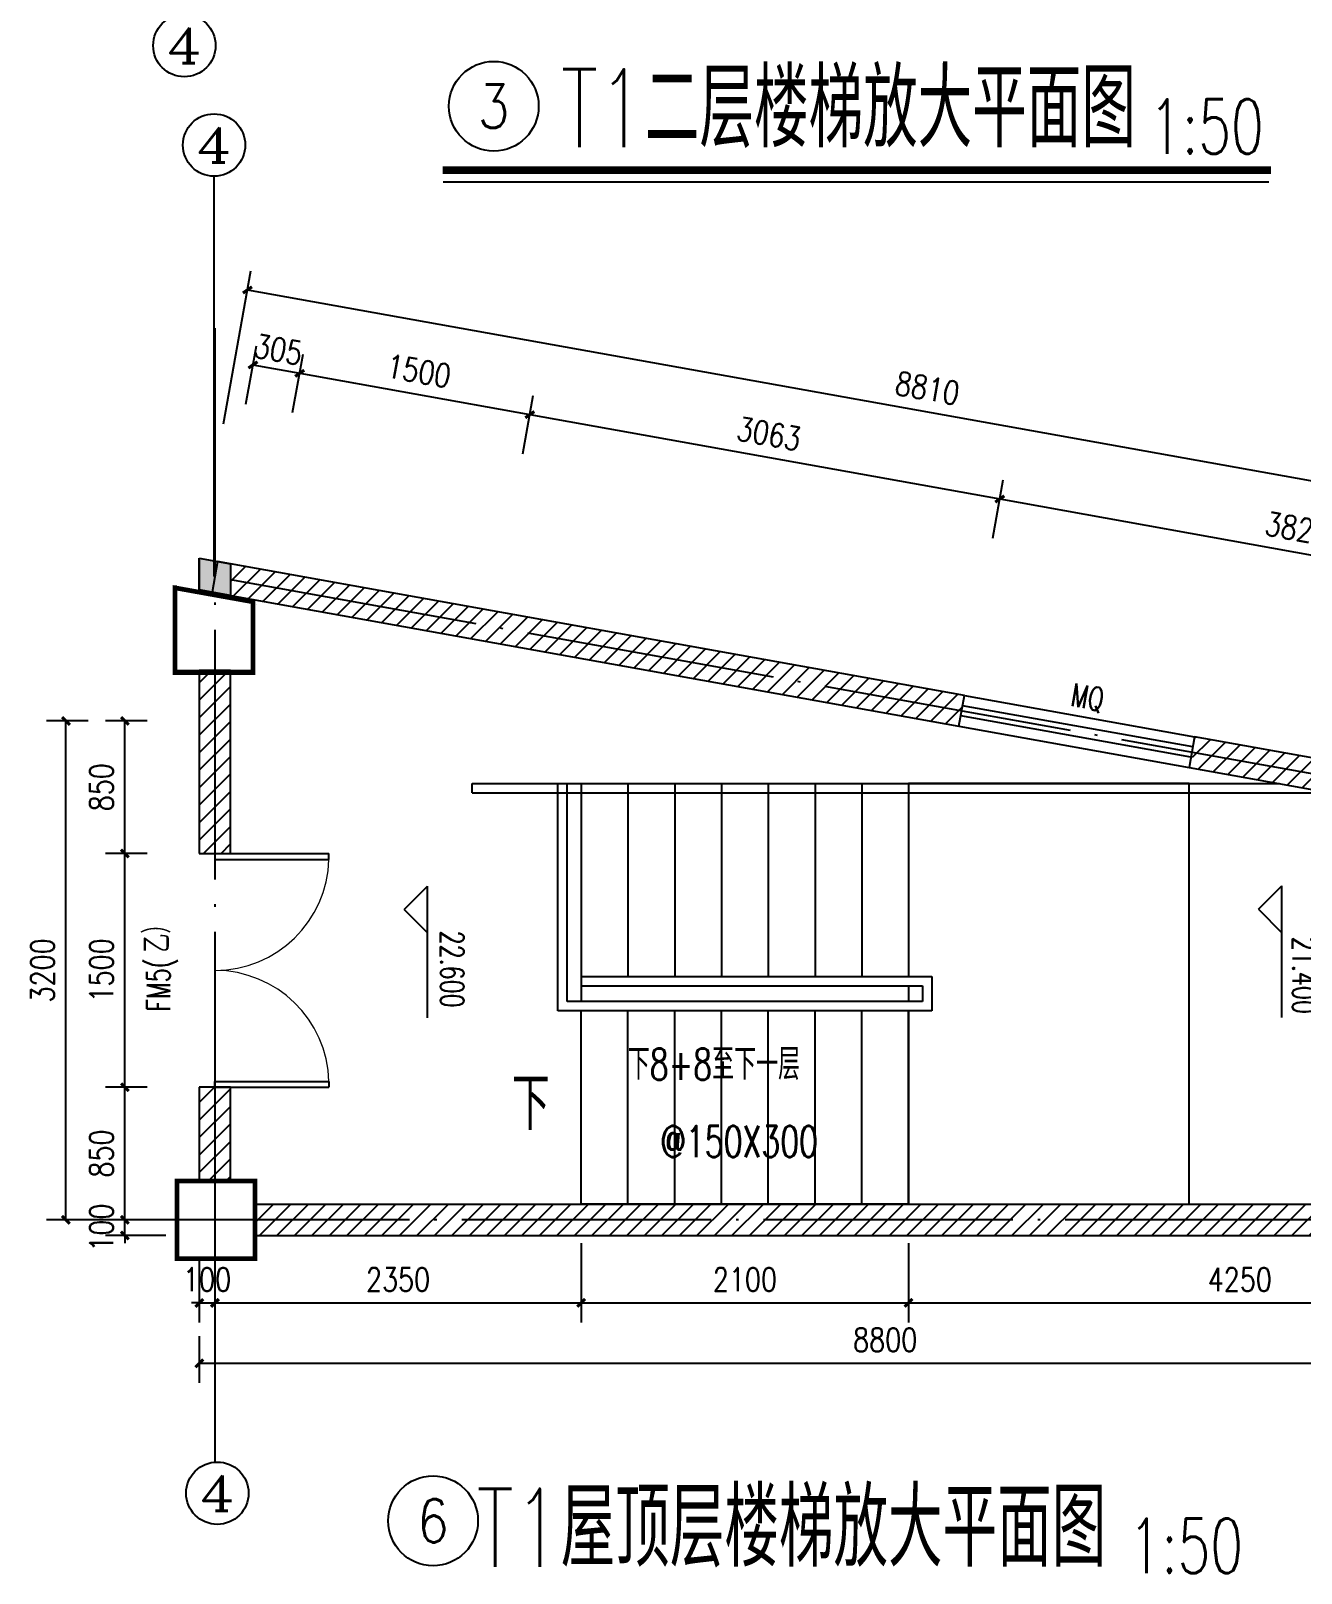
# Model space of a CAD drawing. Header units: millimetres. Extents: x 591771 to 1936534, y -622016 to 355666.
# Drawn here: x 742722 to 759021, y 183795 to 203583 of the extents above; entities that cross this region are included whole.
import ezdxf
from ezdxf.enums import TextEntityAlignment as Align

# ---------------------------------------------------------------- set-up
doc = ezdxf.new("R2010")
doc.units = ezdxf.units.MM
doc.header["$LTSCALE"] = 80
doc.linetypes.add('DOTE', pattern=[2.42, 2, -0.2, 0.02, -0.2])
for name, color, linetype in [('\\M+5BDA8-\\M+5B1EA\\M+5B8DF', 3, 'Continuous'), ('\\M+5BDA8-\\M+5B3DF\\M+5B4E7', 3, 'Continuous'), ('\\M+5BDA8-\\M+5B4B0', 4, 'Continuous'), ('\\M+5BDA8-\\M+5BCFD\\M+5CDB7', 3, 'Continuous'), ('\\M+5BDA8-\\M+5C2A5\\M+5CCDD', 2, 'Continuous'), ('\\M+5BDA8-\\M+5C3C5', 4, 'Continuous'), ('\\M+5BDA8-\\M+5C3C5\\M+5B4B0\\M+5B1E0\\M+5BAC5', 7, 'Continuous'), ('\\M+5BDA8-\\M+5C7BD-\\M+5D7A9', 31, 'Continuous'), ('\\M+5BDA8-\\M+5D6E1', 17, 'DOTE'), ('\\M+5BDA8-\\M+5D6E1-\\M+5B1EA\\M+5D7A2', 3, 'Continuous'), ('\\M+5C1A2\\M+5C3E6\\M+5CFDF\\M+5CCF51', 7, 'Continuous'), ('\\M+5C1A2\\M+5C3E6\\M+5CFDF\\M+5CCF55', 140, 'Continuous'), ('\\M+5C1A2\\M+5C3E6\\M+5CFF4\\M+5CCF53', 252, 'Continuous'), ('AXIS', 3, 'Continuous'), ('AXIS_TEXT', 7, 'Continuous'), ('DIM_SYMB', 3, 'Continuous'), ('PUB_TAB', 7, 'Continuous'), ('PUB_TEXT', 7, 'Continuous'), ('WALL', 31, 'Continuous')]:
    doc.layers.add(name, color=color, linetype=linetype)
doc.styles.add('_HZTXT', font='txt.shx', dxfattribs={"width": 0.8, "bigfont": 'hztxt.shx'})
doc.styles.add('A-AXIS-LABEL', font='COMPLEX', dxfattribs={"bigfont": 'GBCBIG'})
doc.styles.add('A-STANDARD', font='SIMPLEX', dxfattribs={"bigfont": 'GBCBIG'})
doc.styles.add('A-WIN-LABEL', font='SIMPLEX', dxfattribs={"bigfont": 'GBCBIG'})
doc.styles.add('DIM_FONT', font='SIMPLEX.shx', dxfattribs={"width": 0.8})
doc.dimstyles.new('DIMN50', dxfattribs={"dimscale": 0.5, "dimtxt": 300, "dimasz": 100, "dimexe": 250, "dimexo": 300, "dimgap": 150, "dimtad": 1, "dimdec": 0, "dimzin": 0, "dimdsep": 46, "dimtxsty": 'DIM_FONT', "dimblk": 'ARCHTICK', "dimcen": 0.09, "dimclrt": 7, "dimazin": 2, "dimtfac": 1, "dimtdec": 0, "dimtix": 1, "dimtmove": 2, "dimatfit": 3, "dimldrblk": 'ARCHTICK', "dimfxl": 0, "dimtolj": 1, "dimtzin": 0, "dimarcsym": 0})
pattern_1 = [(45, (135312.54, 497741.9), (-56.126601, 56.126601), [])]

# ---------------------------------------------------------------- blocks, each defined once
blk = doc.blocks.new('\\M+5B6FE\\M+5CEAC\\M+5C3C5\\M+5BFE2$\\M+5CFB5\\M+5CDB3\\M+5CDBC\\M+5BFE2$00000108')
for p, q in [((-0.5, 0), (-0.5, 0.4875)), ((-0.475, 0.4875), (-0.5, 0.4875)), ((-0.475, 0), (-0.475, 0.4875)), ((0.475, 0), (0.475, 0.4875)), ((0.475, 0.4875), (0.5, 0.4875)), ((0.5, 0), (0.5, 0.4875)), ((-0.5, 0), (-0.475, 0)), ((0.5, 0), (0.475, 0))]:
    blk.add_line(p, q)
at = {"lineweight": 13}
for centre, start, end in [((-0.4875, 0), 0, 88.53072), ((0.4875, 0), 91.46928, 180)]:
    blk.add_arc(centre, 0.4875, start, end, dxfattribs=at)
blk = doc.blocks.new('\\M+5B6FE\\M+5CEAC\\M+5B4B0\\M+5BFE2$\\M+5CFB5\\M+5CDB3\\M+5CDBC\\M+5BFE2$00000001')
at = {"color": 0}
for points in [[(-0.5, 0.5), (-0.5, -0.5)], [(-0.5, 0.5), (0.5, 0.5)], [(0.5, -0.5), (0.5, 0.5)], [(0.5, 0.1667), (-0.5, 0.1667)], [(0.5, -0.1667), (-0.5, -0.1667)], [(-0.5, -0.5), (0.5, -0.5)]]:
    blk.add_lwpolyline(points, dxfattribs=at)
blk = doc.blocks.new('_ArchTick')
at = {"color": 0, "linetype": 'ByBlock', "const_width": 0.4}
blk.add_lwpolyline([(-0.5, -0.5), (0.5, 0.5)], dxfattribs=at)
blk = doc.blocks.new('*D931')
at = {"layer": '\\M+5BDA8-\\M+5B3DF\\M+5B4E7', "color": 0, "lineweight": -2, "transparency": 16777216}
for p, q in [((740269.4, 196035.3), (740001.8, 196035.3)), ((740126.8, 195185.3), (740126.8, 196035.3)), ((740269.4, 195185.3), (740001.8, 195185.3))]:
    blk.add_line(p, q, dxfattribs=at)
at = {"layer": 'Defpoints', "color": 0, "transparency": 16777216}
for p in [(740126.8, 196035.3), (740419.4, 196035.3), (740419.4, 195185.3)]:
    blk.add_point(p, dxfattribs=at)
at = {"layer": '\\M+5BDA8-\\M+5B3DF\\M+5B4E7', "color": 0, "lineweight": -2, "transparency": 16777216, "xscale": 50, "yscale": 50, "zscale": 50}
for p, rotation in [((740126.8, 196035.3), 90), ((740126.8, 195185.3), 270)]:
    blk.add_blockref('_ArchTick', p, dxfattribs=dict(at, rotation=rotation))
at = {"layer": '\\M+5BDA8-\\M+5B3DF\\M+5B4E7', "color": 7, "transparency": 16777216, "insert": (739976.8, 195610.3), "char_height": 150, "attachment_point": 5, "rotation": 90, "style": 'DIM_FONT'}
blk.add_mtext('\\A1;850', dxfattribs=at)
blk = doc.blocks.new('*D932')
at = {"layer": '\\M+5BDA8-\\M+5B3DF\\M+5B4E7', "color": 0, "lineweight": -2, "transparency": 16777216}
for p, q in [((740269.4, 197535.3), (740001.8, 197535.3)), ((740126.8, 196035.3), (740126.8, 197535.3)), ((740269.4, 196035.3), (740001.8, 196035.3))]:
    blk.add_line(p, q, dxfattribs=at)
at = {"layer": 'Defpoints', "color": 0, "transparency": 16777216}
for p in [(740126.8, 197535.3), (740419.4, 197535.3), (740419.4, 196035.3)]:
    blk.add_point(p, dxfattribs=at)
at = {"layer": '\\M+5BDA8-\\M+5B3DF\\M+5B4E7', "color": 0, "lineweight": -2, "transparency": 16777216, "xscale": 50, "yscale": 50, "zscale": 50}
for p, rotation in [((740126.8, 197535.3), 90), ((740126.8, 196035.3), 270)]:
    blk.add_blockref('_ArchTick', p, dxfattribs=dict(at, rotation=rotation))
at = {"layer": '\\M+5BDA8-\\M+5B3DF\\M+5B4E7', "color": 7, "transparency": 16777216, "insert": (739976.8, 196785.3), "char_height": 150, "attachment_point": 5, "rotation": 90, "style": 'DIM_FONT'}
blk.add_mtext('\\A1;1500', dxfattribs=at)
blk = doc.blocks.new('*D933')
at = {"layer": '\\M+5BDA8-\\M+5B3DF\\M+5B4E7', "color": 0, "lineweight": -2, "transparency": 16777216}
for p, q in [((740269.4, 198385.3), (740001.8, 198385.3)), ((740126.8, 197535.3), (740126.8, 198385.3)), ((740269.4, 197535.3), (740001.8, 197535.3))]:
    blk.add_line(p, q, dxfattribs=at)
at = {"layer": 'Defpoints', "color": 0, "transparency": 16777216}
for p in [(740126.8, 198385.3), (740419.4, 198385.3), (740419.4, 197535.3)]:
    blk.add_point(p, dxfattribs=at)
at = {"layer": '\\M+5BDA8-\\M+5B3DF\\M+5B4E7', "color": 0, "lineweight": -2, "transparency": 16777216, "xscale": 50, "yscale": 50, "zscale": 50}
for p, rotation in [((740126.8, 198385.3), 90), ((740126.8, 197535.3), 270)]:
    blk.add_blockref('_ArchTick', p, dxfattribs=dict(at, rotation=rotation))
at = {"layer": '\\M+5BDA8-\\M+5B3DF\\M+5B4E7', "color": 7, "transparency": 16777216, "insert": (739976.8, 197960.3), "char_height": 150, "attachment_point": 5, "rotation": 90, "style": 'DIM_FONT'}
blk.add_mtext('\\A1;850', dxfattribs=at)
blk = doc.blocks.new('*D934')
at = {"layer": '\\M+5BDA8-\\M+5B3DF\\M+5B4E7', "color": 0, "lineweight": -2, "transparency": 16777216}
for p, q in [((739892.1, 198385.3), (739623.6, 198385.3)), ((739748.6, 195185.3), (739748.6, 198385.3)), ((739892.1, 195185.3), (739623.6, 195185.3))]:
    blk.add_line(p, q, dxfattribs=at)
at = {"layer": 'Defpoints', "color": 0, "transparency": 16777216}
for p in [(739748.6, 198385.3), (740042.1, 198385.3), (740042.1, 195185.3)]:
    blk.add_point(p, dxfattribs=at)
at = {"layer": '\\M+5BDA8-\\M+5B3DF\\M+5B4E7', "color": 0, "lineweight": -2, "transparency": 16777216, "xscale": 50, "yscale": 50, "zscale": 50}
for p, rotation in [((739748.6, 198385.3), 90), ((739748.6, 195185.3), 270)]:
    blk.add_blockref('_ArchTick', p, dxfattribs=dict(at, rotation=rotation))
at = {"layer": '\\M+5BDA8-\\M+5B3DF\\M+5B4E7', "color": 7, "transparency": 16777216, "insert": (739598.6, 196785.3), "char_height": 150, "attachment_point": 5, "rotation": 90, "style": 'DIM_FONT'}
blk.add_mtext('\\A1;3200', dxfattribs=at)
blk = doc.blocks.new('*D935')
at = {"layer": '\\M+5BDA8-\\M+5B3DF\\M+5B4E7', "color": 0, "lineweight": -2, "transparency": 16777216}
for p, q in [((740126.8, 195185.3), (740126.8, 195235.3)), ((740390, 195185.3), (740001.8, 195185.3)), ((740126.8, 195085.3), (740126.8, 195185.3)), ((740390, 195085.3), (740001.8, 195085.3)), ((740126.8, 195085.3), (740126.8, 195035.3))]:
    blk.add_line(p, q, dxfattribs=at)
at = {"layer": 'Defpoints', "color": 0, "transparency": 16777216}
for p in [(740126.8, 195185.3), (740540, 195185.3), (740540, 195085.3)]:
    blk.add_point(p, dxfattribs=at)
at = {"layer": '\\M+5BDA8-\\M+5B3DF\\M+5B4E7', "color": 0, "lineweight": -2, "transparency": 16777216, "xscale": 50, "yscale": 50, "zscale": 50}
for p, rotation in [((740126.8, 195185.3), 270), ((740126.8, 195085.3), 90)]:
    blk.add_blockref('_ArchTick', p, dxfattribs=dict(at, rotation=rotation))
at = {"layer": '\\M+5BDA8-\\M+5B3DF\\M+5B4E7', "color": 7, "transparency": 16777216, "insert": (739976.8, 195135.3), "char_height": 150, "attachment_point": 5, "rotation": 90, "style": 'DIM_FONT'}
blk.add_mtext('\\A1;100', dxfattribs=at)
blk = doc.blocks.new('*D936')
at = {"layer": '\\M+5BDA8-\\M+5B3DF\\M+5B4E7', "color": 0, "lineweight": -2, "transparency": 16777216}
for p, q in [((740704.5, 195035.3), (740704.5, 194527.4)), ((743054.5, 195035.3), (743054.5, 194527.4)), ((740704.5, 194652.4), (743054.5, 194652.4))]:
    blk.add_line(p, q, dxfattribs=at)
at = {"layer": 'Defpoints', "color": 0, "transparency": 16777216}
for p in [(740704.5, 195185.3), (743054.5, 195185.3), (743054.5, 194652.4)]:
    blk.add_point(p, dxfattribs=at)
at = {"layer": '\\M+5BDA8-\\M+5B3DF\\M+5B4E7', "color": 0, "lineweight": -2, "transparency": 16777216, "xscale": 50, "yscale": 50, "zscale": 50, "rotation": 180}
blk.add_blockref('_ArchTick', (740704.5, 194652.4), dxfattribs=at)
at = {"layer": '\\M+5BDA8-\\M+5B3DF\\M+5B4E7', "color": 0, "lineweight": -2, "transparency": 16777216, "xscale": 50, "yscale": 50, "zscale": 50}
blk.add_blockref('_ArchTick', (743054.5, 194652.4), dxfattribs=at)
at = {"layer": '\\M+5BDA8-\\M+5B3DF\\M+5B4E7', "color": 7, "transparency": 16777216, "insert": (741879.5, 194802.4), "char_height": 150, "attachment_point": 5, "style": 'DIM_FONT'}
blk.add_mtext('\\A1;2350', dxfattribs=at)
blk = doc.blocks.new('*D937')
at = {"layer": '\\M+5BDA8-\\M+5B3DF\\M+5B4E7', "color": 0, "lineweight": -2, "transparency": 16777216}
for p, q in [((743054.5, 195035.3), (743054.5, 194527.4)), ((745154.5, 195035.3), (745154.5, 194527.4)), ((743054.5, 194652.4), (745154.5, 194652.4))]:
    blk.add_line(p, q, dxfattribs=at)
at = {"layer": 'Defpoints', "color": 0, "transparency": 16777216}
for p in [(743054.5, 195185.3), (745154.5, 195185.3), (745154.5, 194652.4)]:
    blk.add_point(p, dxfattribs=at)
at = {"layer": '\\M+5BDA8-\\M+5B3DF\\M+5B4E7', "color": 0, "lineweight": -2, "transparency": 16777216, "xscale": 50, "yscale": 50, "zscale": 50, "rotation": 180}
blk.add_blockref('_ArchTick', (743054.5, 194652.4), dxfattribs=at)
at = {"layer": '\\M+5BDA8-\\M+5B3DF\\M+5B4E7', "color": 0, "lineweight": -2, "transparency": 16777216, "xscale": 50, "yscale": 50, "zscale": 50}
blk.add_blockref('_ArchTick', (745154.5, 194652.4), dxfattribs=at)
at = {"layer": '\\M+5BDA8-\\M+5B3DF\\M+5B4E7', "color": 7, "transparency": 16777216, "insert": (744104.5, 194802.4), "char_height": 150, "attachment_point": 5, "style": 'DIM_FONT'}
blk.add_mtext('\\A1;2100', dxfattribs=at)
blk = doc.blocks.new('*D938')
at = {"layer": '\\M+5BDA8-\\M+5B3DF\\M+5B4E7', "color": 0, "lineweight": -2, "transparency": 16777216}
for p, q in [((745154.5, 195035.3), (745154.5, 194527.4)), ((749404.5, 195035.3), (749404.5, 194527.4)), ((745154.5, 194652.4), (749404.5, 194652.4))]:
    blk.add_line(p, q, dxfattribs=at)
at = {"layer": 'Defpoints', "color": 0, "transparency": 16777216}
for p in [(745154.5, 195185.3), (749404.5, 195185.3), (749404.5, 194652.4)]:
    blk.add_point(p, dxfattribs=at)
at = {"layer": '\\M+5BDA8-\\M+5B3DF\\M+5B4E7', "color": 0, "lineweight": -2, "transparency": 16777216, "xscale": 50, "yscale": 50, "zscale": 50, "rotation": 180}
blk.add_blockref('_ArchTick', (745154.5, 194652.4), dxfattribs=at)
at = {"layer": '\\M+5BDA8-\\M+5B3DF\\M+5B4E7', "color": 0, "lineweight": -2, "transparency": 16777216, "xscale": 50, "yscale": 50, "zscale": 50}
blk.add_blockref('_ArchTick', (749404.5, 194652.4), dxfattribs=at)
at = {"layer": '\\M+5BDA8-\\M+5B3DF\\M+5B4E7', "color": 7, "transparency": 16777216, "insert": (747279.5, 194802.4), "char_height": 150, "attachment_point": 5, "style": 'DIM_FONT'}
blk.add_mtext('\\A1;4250', dxfattribs=at)
blk = doc.blocks.new('*D939')
at = {"layer": '\\M+5BDA8-\\M+5B3DF\\M+5B4E7', "color": 0, "lineweight": -2, "transparency": 16777216}
for p, q in [((740604.5, 194950.1), (740604.5, 194527.4)), ((740704.5, 194950.1), (740704.5, 194527.4)), ((740604.5, 194652.4), (740554.5, 194652.4)), ((740604.5, 194652.4), (740704.5, 194652.4)), ((740704.5, 194652.4), (740754.5, 194652.4))]:
    blk.add_line(p, q, dxfattribs=at)
at = {"layer": 'Defpoints', "color": 0, "transparency": 16777216}
for p in [(740604.5, 195100.1), (740704.5, 195100.1), (740704.5, 194652.4)]:
    blk.add_point(p, dxfattribs=at)
at = {"layer": '\\M+5BDA8-\\M+5B3DF\\M+5B4E7', "color": 0, "lineweight": -2, "transparency": 16777216, "xscale": 50, "yscale": 50, "zscale": 50}
blk.add_blockref('_ArchTick', (740604.5, 194652.4), dxfattribs=at)
at = {"layer": '\\M+5BDA8-\\M+5B3DF\\M+5B4E7', "color": 0, "lineweight": -2, "transparency": 16777216, "xscale": 50, "yscale": 50, "zscale": 50, "rotation": 180}
blk.add_blockref('_ArchTick', (740704.5, 194652.4), dxfattribs=at)
at = {"layer": '\\M+5BDA8-\\M+5B3DF\\M+5B4E7', "color": 7, "transparency": 16777216, "insert": (740654.5, 194802.4), "char_height": 150, "attachment_point": 5, "style": 'DIM_FONT'}
blk.add_mtext('\\A1;100', dxfattribs=at)
blk = doc.blocks.new('*D940')
at = {"layer": '\\M+5BDA8-\\M+5B3DF\\M+5B4E7', "color": 0, "lineweight": -2, "transparency": 16777216}
for p, q in [((740604.5, 194439.3), (740604.5, 194140.4)), ((749404.5, 194439.3), (749404.5, 194140.4)), ((740604.5, 194265.4), (749404.5, 194265.4))]:
    blk.add_line(p, q, dxfattribs=at)
at = {"layer": 'Defpoints', "color": 0, "transparency": 16777216}
for p in [(740604.5, 194589.3), (749404.5, 194589.3), (749404.5, 194265.4)]:
    blk.add_point(p, dxfattribs=at)
at = {"layer": '\\M+5BDA8-\\M+5B3DF\\M+5B4E7', "color": 0, "lineweight": -2, "transparency": 16777216, "xscale": 50, "yscale": 50, "zscale": 50, "rotation": 180}
blk.add_blockref('_ArchTick', (740604.5, 194265.4), dxfattribs=at)
at = {"layer": '\\M+5BDA8-\\M+5B3DF\\M+5B4E7', "color": 0, "lineweight": -2, "transparency": 16777216, "xscale": 50, "yscale": 50, "zscale": 50}
blk.add_blockref('_ArchTick', (749404.5, 194265.4), dxfattribs=at)
at = {"layer": '\\M+5BDA8-\\M+5B3DF\\M+5B4E7', "color": 7, "transparency": 16777216, "insert": (745004.5, 194415.4), "char_height": 150, "attachment_point": 5, "style": 'DIM_FONT'}
blk.add_mtext('\\A1;8800', dxfattribs=at)
blk = doc.blocks.new('*D941')
at = {"layer": '\\M+5BDA8-\\M+5B3DF\\M+5B4E7', "color": 0, "lineweight": -2, "transparency": 16777216}
for p, q in [((740903.2, 200418.1), (740970.4, 200792.5)), ((740948.4, 200669.5), (741248.3, 200615.6)), ((741203.2, 200364.3), (741270.4, 200738.6))]:
    blk.add_line(p, q, dxfattribs=at)
at = {"layer": 'Defpoints', "color": 0, "transparency": 16777216}
for p in [(741248.3, 200615.6), (740876.7, 200270.5), (741176.7, 200216.6)]:
    blk.add_point(p, dxfattribs=at)
at = {"layer": '\\M+5BDA8-\\M+5B3DF\\M+5B4E7', "color": 0, "lineweight": -2, "transparency": 16777216, "xscale": 50, "yscale": 50, "zscale": 50}
for p, rotation in [((740948.4, 200669.5), 169.8236399644768), ((741248.3, 200615.6), 349.8236399644767)]:
    blk.add_blockref('_ArchTick', p, dxfattribs=dict(at, rotation=rotation))
at = {"layer": '\\M+5BDA8-\\M+5B3DF\\M+5B4E7', "color": 7, "transparency": 16777216, "insert": (741111.3, 200767.9), "char_height": 150, "attachment_point": 5, "rotation": 349.82364, "style": 'DIM_FONT'}
blk.add_mtext('\\A1;305', dxfattribs=at)
blk = doc.blocks.new('*D942')
at = {"layer": '\\M+5BDA8-\\M+5B3DF\\M+5B4E7', "color": 0, "lineweight": -2, "transparency": 16777216}
for p, q in [((741203.2, 200364.3), (741270.4, 200738.6)), ((741248.3, 200615.6), (742724.7, 200350.6)), ((742679.6, 200099.3), (742746.8, 200473.6))]:
    blk.add_line(p, q, dxfattribs=at)
at = {"layer": 'Defpoints', "color": 0, "transparency": 16777216}
for p in [(742724.7, 200350.6), (741176.7, 200216.6), (742653.1, 199951.6)]:
    blk.add_point(p, dxfattribs=at)
at = {"layer": '\\M+5BDA8-\\M+5B3DF\\M+5B4E7', "color": 0, "lineweight": -2, "transparency": 16777216, "xscale": 50, "yscale": 50, "zscale": 50}
for p, rotation in [((741248.3, 200615.6), 169.8236399644771), ((742724.7, 200350.6), 349.8236399644771)]:
    blk.add_blockref('_ArchTick', p, dxfattribs=dict(at, rotation=rotation))
at = {"layer": '\\M+5BDA8-\\M+5B3DF\\M+5B4E7', "color": 7, "transparency": 16777216, "insert": (742013, 200630.7), "char_height": 150, "attachment_point": 5, "rotation": 349.82364, "style": 'DIM_FONT'}
blk.add_mtext('\\A1;1500', dxfattribs=at)
blk = doc.blocks.new('*D943')
at = {"layer": '\\M+5BDA8-\\M+5B3DF\\M+5B4E7', "color": 0, "lineweight": -2, "transparency": 16777216}
for p, q in [((742679.6, 200099.3), (742746.8, 200473.6)), ((742724.7, 200350.6), (745739.6, 199809.4)), ((745694.5, 199558.1), (745761.7, 199932.4))]:
    blk.add_line(p, q, dxfattribs=at)
at = {"layer": 'Defpoints', "color": 0, "transparency": 16777216}
for p in [(742653.1, 199951.6), (745739.6, 199809.4), (745668, 199410.4)]:
    blk.add_point(p, dxfattribs=at)
at = {"layer": '\\M+5BDA8-\\M+5B3DF\\M+5B4E7', "color": 0, "lineweight": -2, "transparency": 16777216, "xscale": 50, "yscale": 50, "zscale": 50}
for p, rotation in [((742724.7, 200350.6), 169.8236399644766), ((745739.6, 199809.4), 349.8236399644766)]:
    blk.add_blockref('_ArchTick', p, dxfattribs=dict(at, rotation=rotation))
at = {"layer": '\\M+5BDA8-\\M+5B3DF\\M+5B4E7', "color": 7, "transparency": 16777216, "insert": (744258.7, 200227.6), "char_height": 150, "attachment_point": 5, "rotation": 349.82364, "style": 'DIM_FONT'}
blk.add_mtext('\\A1;3063', dxfattribs=at)
blk = doc.blocks.new('*D944')
at = {"layer": '\\M+5BDA8-\\M+5B3DF\\M+5B4E7', "color": 0, "lineweight": -2, "transparency": 16777216}
for p, q in [((745694.5, 199558.1), (745761.7, 199932.4)), ((745739.6, 199809.4), (749502.6, 199133.9)), ((749457.5, 198882.6), (749524.7, 199257))]:
    blk.add_line(p, q, dxfattribs=at)
at = {"layer": 'Defpoints', "color": 0, "transparency": 16777216}
for p in [(745668, 199410.4), (749502.6, 199133.9), (749431, 198735)]:
    blk.add_point(p, dxfattribs=at)
at = {"layer": '\\M+5BDA8-\\M+5B3DF\\M+5B4E7', "color": 0, "lineweight": -2, "transparency": 16777216, "xscale": 50, "yscale": 50, "zscale": 50}
for p, rotation in [((745739.6, 199809.4), 169.8236399644766), ((749502.6, 199133.9), 349.8236399644766)]:
    blk.add_blockref('_ArchTick', p, dxfattribs=dict(at, rotation=rotation))
at = {"layer": '\\M+5BDA8-\\M+5B3DF\\M+5B4E7', "color": 7, "transparency": 16777216, "insert": (747647.6, 199619.3), "char_height": 150, "attachment_point": 5, "rotation": 349.82364, "style": 'DIM_FONT'}
blk.add_mtext('\\A1;3823', dxfattribs=at)
blk = doc.blocks.new('*D945')
at = {"layer": '\\M+5BDA8-\\M+5B3DF\\M+5B4E7', "color": 0, "lineweight": -2, "transparency": 16777216}
for p, q in [((740759.1, 200291.6), (740935.4, 201273.7)), ((740913.3, 201150.6), (749585.2, 199594)), ((749431, 198735), (749607.3, 199717.1))]:
    blk.add_line(p, q, dxfattribs=at)
at = {"layer": 'Defpoints', "color": 0, "transparency": 16777216}
for p in [(740732.6, 200144), (749585.2, 199594), (749404.5, 198587.3)]:
    blk.add_point(p, dxfattribs=at)
at = {"layer": '\\M+5BDA8-\\M+5B3DF\\M+5B4E7', "color": 0, "lineweight": -2, "transparency": 16777216, "xscale": 50, "yscale": 50, "zscale": 50}
for p, rotation in [((740913.3, 201150.6), 169.8236971619176), ((749585.2, 199594), 349.8236971619177)]:
    blk.add_blockref('_ArchTick', p, dxfattribs=dict(at, rotation=rotation))
at = {"layer": '\\M+5BDA8-\\M+5B3DF\\M+5B4E7', "color": 7, "transparency": 16777216, "insert": (745275.7, 200520), "char_height": 150, "attachment_point": 5, "rotation": 349.8237, "style": 'DIM_FONT'}
blk.add_mtext('\\A1;8810', dxfattribs=at)
blk = doc.blocks.new('Y5')
at = {"layer": '\\M+5BDA8-\\M+5D6E1-\\M+5B1EA\\M+5D7A2'}
blk.add_circle((745534.4, 208998.3), 200, dxfattribs=at)
at = {"layer": 'PUB_TEXT', "style": 'A-AXIS-LABEL', "width": 1.3125}
blk.add_text('4', height=226.3, dxfattribs=at).set_placement((745421.3, 208885.2), (745647.6, 208885.2), align=Align.FIT)
blk = doc.blocks.new('Y2')
at = {"layer": '\\M+5C1A2\\M+5C3E6\\M+5CFF4\\M+5CCF53'}
blk.add_hatch(color=256, dxfattribs=at).paths.add_polyline_path([(740604.5, 199430.3), (740604.5, 199227.1), (740804.5, 199191.2), (740804.5, 199394.3)])
h = blk.add_hatch(dxfattribs=at)
h.set_pattern_fill('ANSI31', color=256, scale=50, style=0)
h.set_pattern_definition([(45, (135312.54, 497741.9), (-56.126601, 56.126601), [])])
h.paths.add_polyline_path([(740804.5, 199394.3), (740804.5, 199191.2), (745477.9, 198352.3), (745513.3, 198549.1)])
h = blk.add_hatch(dxfattribs=at)
h.set_pattern_fill('ANSI31', color=256, scale=50, style=0)
h.set_pattern_definition(pattern_1)
h.paths.add_polyline_path([(740804.5, 198709.1), (740604.5, 198709.1), (740604.5, 197535.3), (740804.5, 197535.3)])
h = blk.add_hatch(dxfattribs=at)
h.set_pattern_fill('ANSI31', color=256, scale=50, style=0)
h.set_pattern_definition([(45, (135315.17, 497740.634), (-56.126601, 56.126601), [])])
h.paths.add_polyline_path([(740964.6, 195284.1), (740964.6, 195084.1), (749298.7, 195084.1), (749298.7, 195284.1)])
h.paths.add_polyline_path([(749507.1, 197168.3), (749307.1, 197168.3), (749307.1, 195284.1), (749507.1, 195284.1)])
h.paths.add_polyline_path([(749424.8, 197846.2), (746992.3, 198282.9), (746969.1, 198083.8), (749291.6, 197666.9)])
h = blk.add_hatch(dxfattribs=at)
h.set_pattern_fill('ANSI31', color=256, scale=50, style=0)
h.set_pattern_definition(pattern_1)
h.paths.add_polyline_path([(740604.5, 196035.3), (740604.5, 195435.3), (740804.5, 195435.3), (740804.5, 196035.3)])
at = {"layer": '\\M+5BDA8-\\M+5B1EA\\M+5B8DF'}
for p, q in [((741917.6, 197176.1), (742067.6, 197326.1)), ((742067.6, 196481.1), (742067.6, 197326.1)), ((747399.3, 197177.4), (747549.3, 197327.4)), ((747549.3, 196482.4), (747549.3, 197327.4)), ((741917.6, 197176.1), (742067.6, 197026.1)), ((747399.3, 197177.4), (747549.3, 197027.4))]:
    blk.add_line(p, q, dxfattribs=at)
at = {"layer": '\\M+5BDA8-\\M+5BCFD\\M+5CDB7'}
blk.add_lwpolyline([(742904.5, 195935.3, 0, 0, 0), (746054.5, 195935.3, 0, 0, 0), (746054.5, 197335.3, 0, 0, 0), (743504.5, 197335.3, 80, 0, 0), (743204.5, 197335.3, 0, 0, 0)], format="xyseb", dxfattribs=at)
at = {"layer": '\\M+5BDA8-\\M+5C2A5\\M+5CCDD'}
for p, q in [((742904.5, 196525.3), (742904.5, 197985.3)), ((742904.5, 197985.3), (742964.5, 197985.3)), ((742964.5, 196585.3), (742964.5, 197985.3)), ((743054.5, 197985.3), (743971.5, 197985.3)), ((743054.5, 197985.3), (745154.5, 197985.3)), ((743054.5, 197985.3), (743054.5, 196745.3)), ((743354.5, 197985.3), (743354.5, 196745.3)), ((743654.5, 197985.3), (743654.5, 196745.3)), ((743954.5, 197985.3), (743954.5, 196745.3)), ((744086.9, 197985.3), (745154.5, 197985.3)), ((744254.5, 197985.3), (744254.5, 196745.3)), ((744554.5, 197985.3), (744554.5, 196745.3)), ((744854.5, 197985.3), (744854.5, 196745.3)), ((746954.5, 197985.3), (745154.5, 197985.3)), ((745154.5, 197985.3), (745154.5, 196745.3)), ((746954.5, 197985.3), (745154.5, 197985.3)), ((745154.5, 197985.3), (745154.5, 196745.3)), ((746954.5, 195285.3), (746954.5, 197985.3)), ((746954.5, 195285.3), (746954.5, 197985.3)), ((743054.5, 196745.3), (743054.5, 196685.3)), ((743054.5, 196745.3), (745304.5, 196745.3)), ((743054.5, 196745.3), (743054.5, 196685.3)), ((745304.5, 196745.3), (745304.5, 196525.3)), ((743054.5, 196685.3), (745154.5, 196685.3)), ((743054.5, 196685.3), (745244.5, 196685.3)), ((743054.5, 196685.3), (743054.5, 196585.3)), ((745154.5, 196685.3), (745154.5, 196585.3)), ((745244.5, 196685.3), (745244.5, 196585.3)), ((745304.5, 196525.3), (742904.5, 196525.3)), ((745244.5, 196585.3), (742964.5, 196585.3)), ((745154.5, 196585.3), (743054.5, 196585.3)), ((743054.5, 195285.3), (743054.5, 196525.3)), ((743354.5, 195285.3), (743354.5, 196525.3)), ((743654.5, 195285.3), (743654.5, 196525.3)), ((743954.5, 195285.3), (743954.5, 196525.3)), ((744254.5, 195285.3), (744254.5, 196525.3)), ((744554.5, 195285.3), (744554.5, 196525.3)), ((744854.5, 195285.3), (744854.5, 196525.3)), ((745154.5, 195285.3), (745154.5, 196525.3)), ((745154.5, 196525.3), (745154.5, 195285.3)), ((745154.5, 195285.3), (743054.5, 195285.3)), ((745154.5, 195285.3), (743054.5, 195285.3)), ((745154.5, 195285.3), (746954.5, 195285.3)), ((745154.5, 195285.3), (746954.5, 195285.3))]:
    blk.add_line(p, q, dxfattribs=at)
at = {"layer": '\\M+5BDA8-\\M+5C7BD-\\M+5D7A9'}
for p, q in [((740722.1, 199409.2), (740686.8, 199212.3)), ((745513.3, 198549.1), (740722.1, 199409.2)), ((740686.8, 199212.3), (745477.9, 198352.3)), ((740604.5, 198709.1), (740604.5, 197535.3)), ((740804.5, 198709.1), (740604.5, 198709.1)), ((740804.5, 197535.3), (740804.5, 198709.1)), ((745477.9, 198352.3), (745513.3, 198549.1)), ((746989.7, 198284.1), (746954.3, 198087.3)), ((749422.1, 197847.5), (746989.7, 198284.1)), ((746954.3, 198087.3), (749386.8, 197650.6)), ((740604.5, 197535.3), (740804.5, 197535.3)), ((740804.5, 196035.3), (740604.5, 196035.3)), ((740604.5, 196035.3), (740604.5, 195435.3)), ((740804.5, 195435.3), (740804.5, 196035.3)), ((740604.5, 195435.3), (740804.5, 195435.3)), ((740962, 195285.3), (749304.5, 195285.3)), ((740962, 195285.3), (740962, 195085.3)), ((740962, 195085.3), (749504.5, 195085.3))]:
    blk.add_line(p, q, dxfattribs=at)
at = {"layer": '\\M+5BDA8-\\M+5D6E1', "ltscale": 10}
for p, q in [((740704.5, 200905.4), (740704.5, 194540)), ((740804.5, 199292.8), (749404.5, 197749.1)), ((749695.8, 195185.3), (739754.5, 195185.3))]:
    blk.add_line(p, q, dxfattribs=at)
at = {"layer": '\\M+5BDA8-\\M+5D6E1-\\M+5B1EA\\M+5D7A2'}
for p, q in [((740698.7, 199311.8), (740698.7, 201878.4)), ((740704.5, 195435.3), (740704.5, 193625.6))]:
    blk.add_line(p, q, dxfattribs=at)
for centre in [(740699.2, 202080.1), (740720, 193431.7)]:
    blk.add_circle(centre, 200, dxfattribs=at)
at = {"layer": '\\M+5C1A2\\M+5C3E6\\M+5CFDF\\M+5CCF55'}
for p, q in [((740604.5, 199430.3), (740604.5, 199209.1)), ((740604.5, 199430.3), (740804.5, 199394.3)), ((740804.5, 199394.3), (740804.5, 199191.2)), ((742354.5, 197925.3), (742354.5, 197985.3)), ((742354.5, 197985.3), (747534.1, 197985.3)), ((742354.5, 197925.3), (747806.1, 197925.3))]:
    blk.add_line(p, q, dxfattribs=at)
blk.add_lwpolyline([(740604.5, 199430.3), (740804.5, 199394.3), (740804.5, 199191.2), (740604.5, 199227.1), (740604.5, 199430.3)], dxfattribs=at)
at = {"layer": '\\M+5C1A2\\M+5C3E6\\M+5CFF4\\M+5CCF53'}
for p, q in [((740454.5, 199254), (740454.5, 198709.1)), ((740454.5, 198709.1), (740954.5, 198709.1))]:
    blk.add_line(p, q, dxfattribs=at)
at = {"layer": '\\M+5C1A2\\M+5C3E6\\M+5CFF4\\M+5CCF53', "const_width": 30}
for points in [[(740948.7, 199149.7), (740948.7, 198694.6), (740448.7, 198694.6), (740448.7, 199239.4), (740948.7, 199149.7)], [(740462, 195435.3), (740962, 195435.3), (740962, 194935.3), (740462, 194935.3), (740462, 195435.3)]]:
    blk.add_lwpolyline(points, dxfattribs=at)
at = {"layer": 'WALL'}
blk.add_line((740969.7, 199130.1), (740969.7, 199130.1), dxfattribs=at)
at = {"layer": '\\M+5BDA8-\\M+5B4B0'}
ref = blk.add_blockref('\\M+5B6FE\\M+5CEAC\\M+5B4B0\\M+5BFE2$\\M+5CFB5\\M+5CDB3\\M+5CDBC\\M+5BFE2$00000001', (746233.8, 198318.2), dxfattribs=dict(at, xscale=1500, yscale=-199.9999999999999, zscale=199.9999999999999, rotation=349.8236399644504))
ref.add_attrib('A', 'MQ', (746188.5, 198482.7), dxfattribs={"layer": '\\M+5BDA8-\\M+5C3C5\\M+5B4B0\\M+5B1E0\\M+5BAC5', "height": 148.75, "rotation": 349.82364, "style": 'A-WIN-LABEL', "width": 0.705882})
at = {"layer": '\\M+5BDA8-\\M+5C3C5', "xscale": 1500, "yscale": 1500, "zscale": 200, "rotation": 269.9999999889214}
blk.add_blockref('\\M+5B6FE\\M+5CEAC\\M+5C3C5\\M+5BFE2$\\M+5CFB5\\M+5CDB3\\M+5CDBC\\M+5BFE2$00000108', (740704.5, 196785.3), dxfattribs=at)
at = {"layer": '\\M+5BDA8-\\M+5B1EA\\M+5B8DF', "color": 7, "style": 'A-STANDARD', "width": 0.705882}
for s, p in [('22.600', (742152.1, 197040.9)), ('21.400', (747618.5, 197001.1))]:
    blk.add_text(s, height=148.75, rotation=270, dxfattribs=at).set_placement(p)
at = {"layer": '\\M+5BDA8-\\M+5C3C5\\M+5B4B0\\M+5B1E0\\M+5BAC5', "style": 'A-WIN-LABEL'}
blk.add_text('乙）', height=168.79, rotation=90, dxfattribs=at).set_placement((740417, 196900.2))
at = {"layer": '\\M+5BDA8-\\M+5C3C5\\M+5B4B0\\M+5B1E0\\M+5BAC5', "style": 'A-WIN-LABEL', "width": 0.705882}
blk.add_text('FM5(', height=148.75, rotation=90, dxfattribs=at).set_placement((740417, 196520.2))
at = {"layer": 'PUB_TAB', "style": '_HZTXT', "width": 0.705882}
for s, p in [('下8+8至下一层', (743353.3, 196084)), ('@150X300', (743563, 195588.1))]:
    blk.add_text(s, height=200, dxfattribs=at).set_placement(p)
at = {"layer": 'PUB_TEXT', "style": 'A-AXIS-LABEL', "width": 1.3125}
for p, p2 in [((740586.1, 201967), (740812.3, 201967)), ((740606.8, 193318.5), (740833.1, 193318.5))]:
    blk.add_text('4', height=226.3, dxfattribs=at).set_placement(p, p2, align=Align.FIT)
at = {"layer": 'PUB_TEXT', "style": 'A-STANDARD'}
blk.add_text('下', height=337.6, dxfattribs=at).set_placement((742609.6, 195760.3))
at = {"layer": '\\M+5BDA8-\\M+5B3DF\\M+5B4E7'}
for p1, p2, distance, picture, middle in [((740732.576, 200143.964), (749404.4677, 198587.3469), 1022.7656, '*D945', (745275.7233, 200519.972)), ((741176.7, 200216.6), (742653.1, 199951.6), 405.3, '*D942', (742013, 200630.7)), ((742653.1, 199951.6), (745668, 199410.4), 405.3, '*D943', (744258.7, 200227.6)), ((745668, 199410.4), (749431, 198735), 405.3, '*D944', (747647.6, 199619.3)), ((740042.1, 195185.3), (740042.1, 198385.3), 293.5, '*D934', (739598.6, 196785.3)), ((740419.4, 197535.3), (740419.4, 198385.3), 292.5, '*D933', (739976.8, 197960.3)), ((740419.4, 196035.3), (740419.4, 197535.3), 292.5, '*D932', (739976.8, 196785.3)), ((740419.4, 195185.3), (740419.4, 196035.3), 292.5, '*D931', (739976.8, 195610.3)), ((740540, 195085.3), (740540, 195185.3), 413.2, '*D935', (739976.8, 195135.3)), ((740704.5, 195185.3), (743054.5, 195185.3), -532.9, '*D936', (741879.5, 194802.4)), ((743054.5, 195185.3), (745154.5, 195185.3), -532.9, '*D937', (744104.5, 194802.4)), ((745154.5, 195185.3), (749404.5, 195185.3), -532.9, '*D938', (747279.5, 194802.4)), ((740604.5, 195100.1), (740704.5, 195100.1), -447.7, '*D939', (740654.5, 194802.4)), ((740604.5, 194589.3), (749404.5, 194589.3), -323.9, '*D940', (745004.5, 194415.4))]:
    dim = blk.add_aligned_dim(p1=p1, p2=p2, distance=distance, dimstyle='DIMN50', dxfattribs=at)
    dim.commit()
    dim.dimension.update_dxf_attribs({"geometry": picture, "text_midpoint": middle})
dim = blk.add_linear_dim(base=(741248.3, 200615.6), p1=(740876.7, 200270.5), p2=(741176.7, 200216.6), angle=349.82364, dimstyle='DIMN50', dxfattribs=at)
dim.commit()
dim.dimension.update_dxf_attribs({"geometry": '*D941', "text_midpoint": (741111.3, 200767.9), "dimtype": 161})

msp = doc.modelspace()

# ---------------------------------------------------------------- linework, layer by layer
at = {"layer": 'AXIS'}
msp.add_line((748013, 201646.4), (758605.3, 201646.4), dxfattribs=at)
at = {"layer": 'AXIS', "const_width": 100}
msp.add_lwpolyline([(748006.5, 201796.4), (758634.7, 201796.4)], dxfattribs=at)
at = {"layer": 'DIM_SYMB'}
for centre in [(748661.9, 202615.8), (747882.6, 184466.9)]:
    msp.add_circle(centre, 576, dxfattribs=at)

# ---------------------------------------------------------------- block references
at = {"layer": '\\M+5C1A2\\M+5C3E6\\M+5CFDF\\M+5CCF51', "xscale": 2, "yscale": 2, "zscale": 2}
for name, p in [('Y5', (-746376.8, -214602.9)), ('Y2', (-736325, -202042.2))]:
    msp.add_blockref(name, p, dxfattribs=at)

# ---------------------------------------------------------------- texts
at = {"layer": 'AXIS_TEXT', "style": '_HZTXT'}
for s, width, p, p2 in [('3', 1.097143, (748457.8, 202336.8), (748865.9, 202336.8)), ('6', 1.181538, (747678.6, 184188), (748086.6, 184188))]:
    msp.add_text(s, height=557.9, dxfattribs=dict(at, width=width)).set_placement(p, p2, align=Align.FIT)
at = {"layer": 'PUB_TEXT', "lineweight": 25, "style": '_HZTXT', "width": 0.7}
for s, height, p in [('T1二层楼梯放大平面图', 1000, (749521.1, 202089.3)), ('1:50', 700, (757071.6, 202006.2)), ('T1屋顶层楼梯放大平面图', 1000, (748441.1, 183878.2)), ('1:50', 700, (756806.7, 183795.2))]:
    msp.add_text(s, height=height, dxfattribs=at).set_placement(p)

doc.saveas('drawing.dxf')
